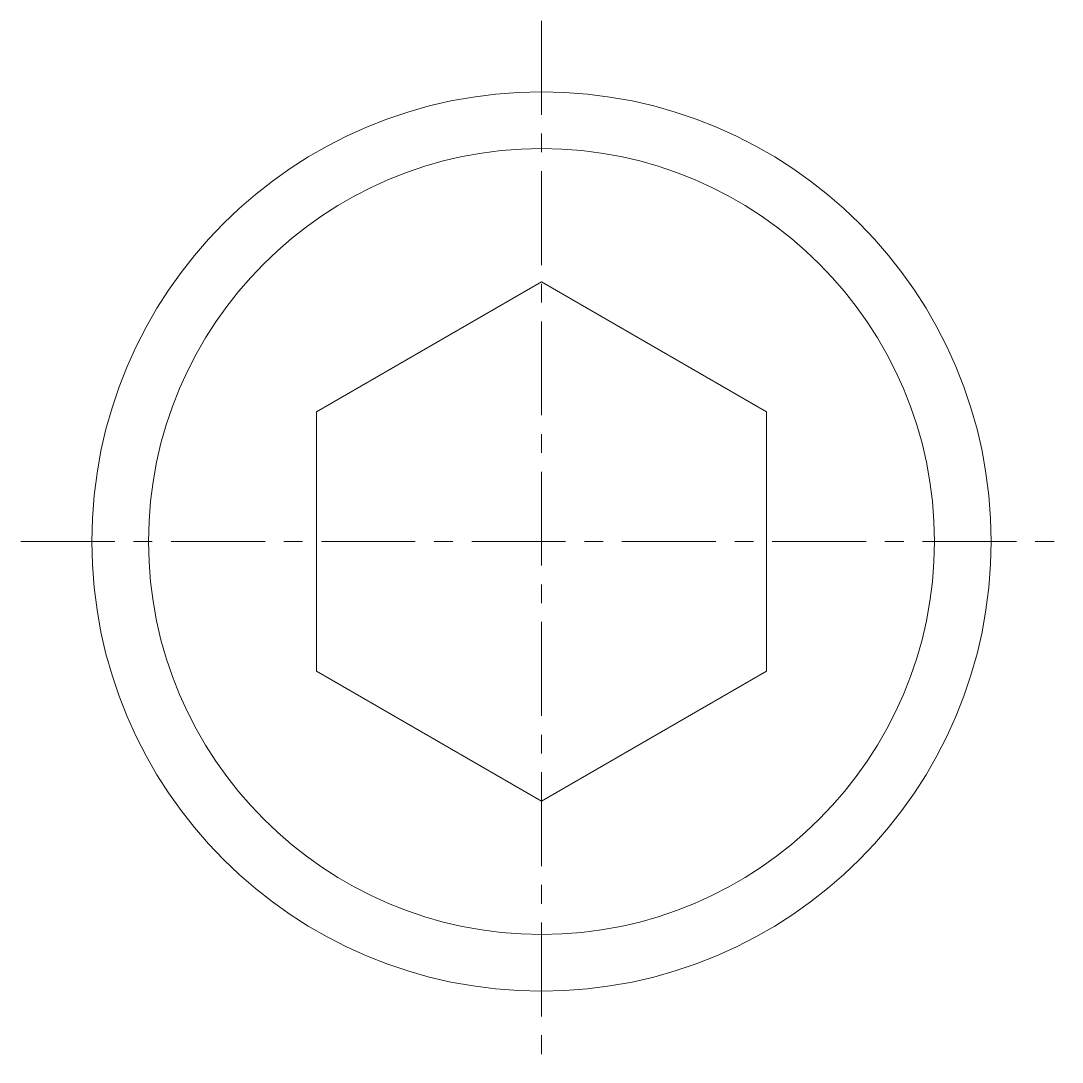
# Model space of a CAD drawing. Header units: millimetres. Extents: x -22 to 22, y -22 to 22.
import ezdxf

# ---------------------------------------------------------------- set-up
doc = ezdxf.new("R2010")
doc.units = ezdxf.units.MM
doc.header["$LTSCALE"] = 0.5
doc.linetypes.add('CENTER', pattern=[50.8, 31.75, -6.35, 6.35, -6.35])
doc.layers.get('0').update_dxf_attribs({"color": 9, "lineweight": 15})

msp = doc.modelspace()

# ---------------------------------------------------------------- linework, layer by layer
at = {"color": 1, "linetype": 'CENTER', "ltscale": 0.25}
for p, q in [((0, 22), (0, -22)), ((-22, 0), (22, 0))]:
    msp.add_line(p, q, dxfattribs=at)
at = {"ltscale": 0.5}
msp.add_lwpolyline([(-9.5, -5.485), (0, -10.97), (9.5, -5.485), (9.5, 5.485), (0, 10.97), (-9.5, 5.485)], close=True, dxfattribs=at)
for radius in [19, 16.6]:
    msp.add_circle((0, 0), radius, dxfattribs=at)

doc.saveas('drawing.dxf')
